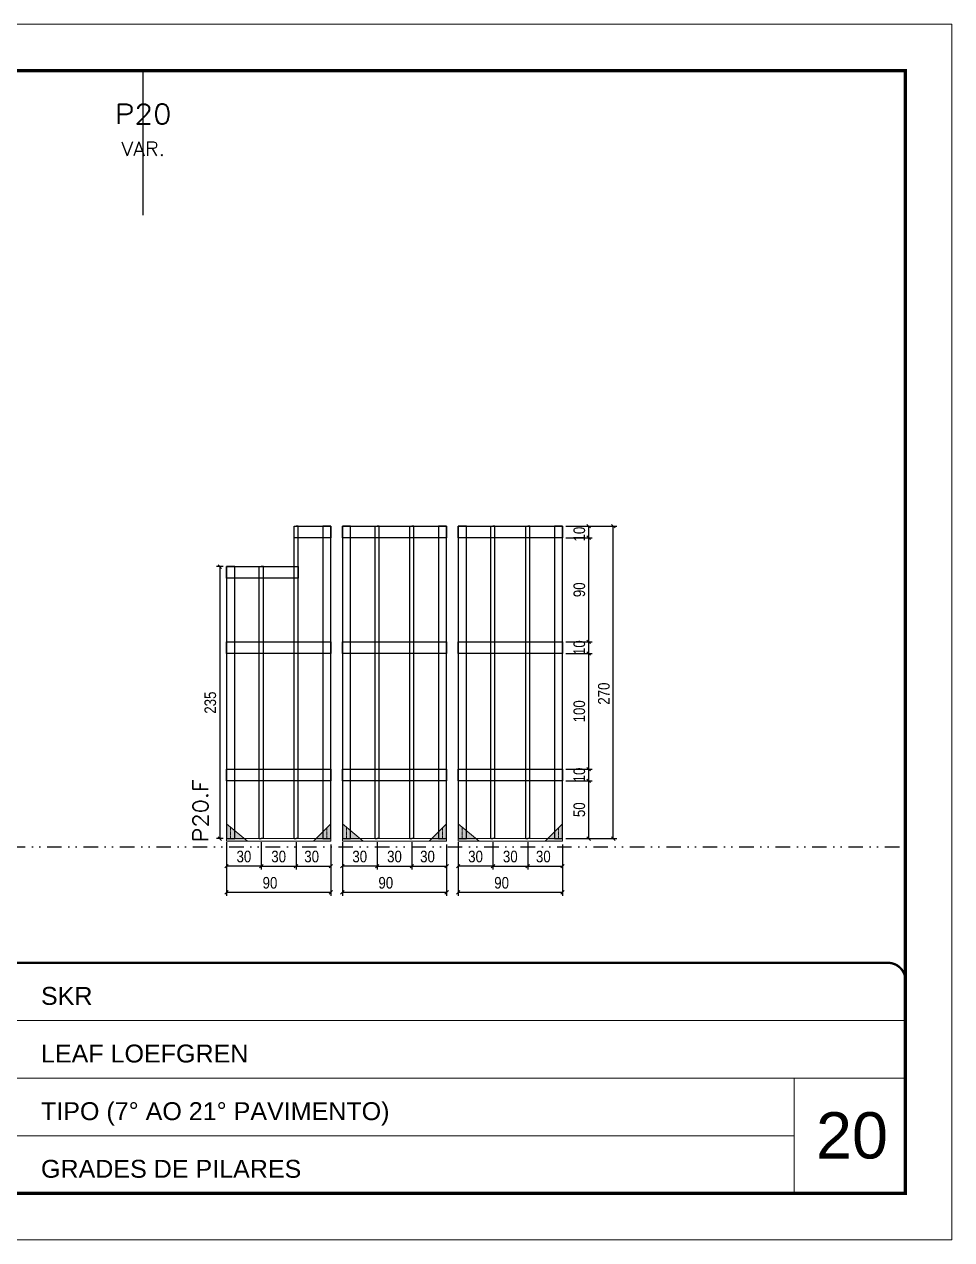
# Model space of a CAD drawing. Extents: x 14400 to 27878, y -21631 to 6985.
# Drawn here: x 19866 to 20667, y 1340 to 2390 of the extents above; entities that cross this region are included whole.
import ezdxf
from ezdxf.enums import TextEntityAlignment as Align

# ---------------------------------------------------------------- set-up
doc = ezdxf.new("R2010")
doc.units = 0
for name, pattern in [('CONTINUO', [0]), ('DASHED', [0.75, 0.5, -0.25]), ('DIVIDE2', [0.625, 0.25, -0.125, 0, -0.125, 0, -0.125]), ('HIDDEN', [0.375, 0.25, -0.125])]:
    doc.linetypes.add(name, pattern=pattern)
for name, color, linetype, lineweight in [('CARIMBO', 255, 'Continuous', 9), ('Folhas', 255, 'Continuous', 9), ('Madeira', 126, 'Continuous', 18), ('Sarr 2.2x7', 40, 'Continuous', 9), ('SARRAFO DE PRESSAO', 251, 'DASHED', 9), ('Texto Seção', 7, 'Continuous', 15)]:
    doc.layers.add(name, color=color, linetype=linetype, lineweight=lineweight)
for name, color, linetype in [('COTA', 241, 'Continuous'), ('Nível', 160, 'Continuous'), ('SARR_2.2x10', 60, 'Continuous'), ('SARR_3.5x7', 81, 'Continuous'), ('SARR_7x7', 40, 'Continuous'), ('Texto de Titulo', 7, 'Continuous'), ('Texto Qtd Sarr', 242, 'Continuous')]:
    doc.layers.add(name, color=color, linetype=linetype)
doc.styles.add('ARIAL', font='arial.ttf')
doc.styles.add('COTA TECNICA', font='techl___.ttf', dxfattribs={"height": 10})
doc.styles.add('REGUA-120', font='ROMANS.shx', dxfattribs={"height": 15})
doc.styles.add('ROMANS', font='romans.shx')
doc.dimstyles.new('PAINEL', dxfattribs={"dimtxt": 10, "dimasz": 3, "dimexe": 3, "dimexo": 3, "dimgap": 3, "dimtad": 1, "dimdec": 1, "dimzin": 12, "dimdsep": 46, "dimtxsty": 'COTA TECNICA', "dimblk1": 'OBLIQUE', "dimblk2": 'OBLIQUE', "dimsah": 1, "dimcen": 0.9, "dimclrd": 4, "dimclre": 4, "dimclrt": 240, "dimadec": 1, "dimazin": 3, "dimtfac": 1, "dimtdec": 1, "dimtmove": 0, "dimatfit": 3, "dimfxl": 1, "dimtolj": 1, "dimtzin": 12, "dimarcsym": 0})

# ---------------------------------------------------------------- blocks, each defined once
blk = doc.blocks.new('9999999999')
at = {"color": 30, "linetype": 'CONTINUO'}
for p, q in [((98564.6, 34379.6), (99584, 34379.6)), ((98564.6, 34329.8), (99488, 34329.8)), ((99584, 34329.8), (99488, 34329.8)), ((99488, 34329.8), (99488, 34230.2)), ((98564.6, 34280), (99488, 34280))]:
    blk.add_line(p, q, dxfattribs=at)
at = {"color": 30, "linetype": 'CONTINUO', "const_width": 2}
blk.add_lwpolyline([(99584, 34230.2), (99584, 34414.4, 0.414214), (99569, 34429.4), (98229, 34429.4, 0.414214), (98214, 34414.4), (98214, 34245.2, 0.414214), (98229, 34230.2), (99584, 34230.2)], format="xyb", dxfattribs=at)
at = {"layer": 'Folhas'}
blk.add_lwpolyline([(98139, 34190.2), (99624, 34190.2), (99624, 35240.2), (98139, 35240.2)], close=True, dxfattribs=at)
at = {"layer": 'Folhas', "color": 30, "const_width": 3}
blk.add_lwpolyline([(98214, 34230.2), (99584, 34230.2), (99584, 35200.2), (98214, 35200.2)], close=True, dxfattribs=at)
at = {"color": 7, "linetype": 'Continuous', "ltscale": 5, "style": 'ARIAL'}
for s, height, p in [('SKR', 15.48, (98837.7, 34393.1)), ('LEAF LOEFGREN', 15.483, (98837.7, 34343.3)), ('TIPO (7° AO 21° PAVIMENTO)', 15.483, (98837.7, 34293.5)), ('GRADES DE PILARES', 15.483, (98837.7, 34243.7))]:
    blk.add_text(s, height=height, dxfattribs=at).set_placement(p)
blk = doc.blocks.new('titulo1')
at = {"layer": 'Defpoints', "color": 252, "linetype": 'HIDDEN', "ltscale": 2}
blk.add_line((0, 0), (0, 125), dxfattribs=at)
at = {"layer": 'Defpoints', "style": 'ROMANS', "oblique": 15}
blk.add_attdef('FOLHA', text='', height=10, dxfattribs=at).set_placement((0, 15.6), align=Align.MIDDLE_CENTER)
at = {"layer": 'Texto Qtd Sarr', "color": 3, "style": 'ROMANS', "oblique": 15}
for tag, height, p in [('TITULO', 17, (0, 71.4)), ('SEÇÃO', 12, (0, 41.5))]:
    blk.add_attdef(tag, text='', height=height, dxfattribs=at).set_placement(p, align=Align.MIDDLE_CENTER)
blk = doc.blocks.new('_Oblique')
at = {"color": 0, "linetype": 'ByBlock', "lineweight": -2}
blk.add_line((-0.5, -0.5), (0.5, 0.5), dxfattribs=at)
blk = doc.blocks.new('*D6780')
at = {"layer": 'COTA', "color": 4, "lineweight": -2, "transparency": 16777216}
for p, q in [((20240.9, 1668.7), (20240.9, 1637.5)), ((20330.9, 1668.7), (20330.9, 1637.5)), ((20330.9, 1640.5), (20240.9, 1640.5))]:
    blk.add_line(p, q, dxfattribs=at)
at = {"layer": 'Defpoints', "color": 0, "transparency": 16777216}
for p in [(20240.9, 1671.7), (20330.9, 1671.7), (20240.9, 1640.5)]:
    blk.add_point(p, dxfattribs=at)
at = {"layer": 'COTA', "color": 4, "lineweight": -2, "transparency": 16777216, "xscale": 3, "yscale": 3, "zscale": 3, "rotation": 180}
blk.add_blockref('_Oblique', (20240.9, 1640.5), dxfattribs=at)
at = {"layer": 'COTA', "color": 4, "lineweight": -2, "transparency": 16777216, "xscale": 3, "yscale": 3, "zscale": 3}
blk.add_blockref('_Oblique', (20330.9, 1640.5), dxfattribs=at)
at = {"layer": 'COTA', "color": 240, "transparency": 16777216, "insert": (20278.4, 1648.7), "char_height": 10, "attachment_point": 5, "style": 'COTA TECNICA'}
blk.add_mtext('\\A1;90', dxfattribs=at)
blk = doc.blocks.new('*D6781')
at = {"layer": 'COTA', "color": 4, "lineweight": -2, "transparency": 16777216}
for p, q in [((20333.9, 1736.9), (20356.6, 1736.9)), ((20353.6, 1686.9), (20353.6, 1736.9)), ((20333.9, 1686.9), (20356.6, 1686.9))]:
    blk.add_line(p, q, dxfattribs=at)
at = {"layer": 'Defpoints', "color": 0, "transparency": 16777216}
for p in [(20330.9, 1736.9), (20353.6, 1736.9), (20330.9, 1686.9)]:
    blk.add_point(p, dxfattribs=at)
at = {"layer": 'COTA', "color": 4, "lineweight": -2, "transparency": 16777216, "xscale": 3, "yscale": 3, "zscale": 3}
for p, rotation in [((20353.6, 1736.9), 90), ((20353.6, 1686.9), 270)]:
    blk.add_blockref('_Oblique', p, dxfattribs=dict(at, rotation=rotation))
at = {"layer": 'COTA', "color": 240, "transparency": 16777216, "insert": (20345.5, 1711.9), "char_height": 10, "attachment_point": 5, "rotation": 90, "style": 'COTA TECNICA'}
blk.add_mtext('\\A1;50', dxfattribs=at)
blk = doc.blocks.new('*D6782')
at = {"layer": 'COTA', "color": 4, "lineweight": -2, "transparency": 16777216}
for p, q in [((20333.9, 1746.9), (20356.6, 1746.9)), ((20353.6, 1736.9), (20353.6, 1746.9)), ((20333.9, 1736.9), (20356.6, 1736.9))]:
    blk.add_line(p, q, dxfattribs=at)
at = {"layer": 'Defpoints', "color": 0, "transparency": 16777216}
for p in [(20330.9, 1746.9), (20353.6, 1746.9), (20330.9, 1736.9)]:
    blk.add_point(p, dxfattribs=at)
at = {"layer": 'COTA', "color": 4, "lineweight": -2, "transparency": 16777216, "xscale": 3, "yscale": 3, "zscale": 3}
for p, rotation in [((20353.6, 1746.9), 90), ((20353.6, 1736.9), 270)]:
    blk.add_blockref('_Oblique', p, dxfattribs=dict(at, rotation=rotation))
at = {"layer": 'COTA', "color": 240, "transparency": 16777216, "insert": (20345.5, 1741.9), "char_height": 10, "attachment_point": 5, "rotation": 90, "style": 'COTA TECNICA'}
blk.add_mtext('\\A1;10', dxfattribs=at)
blk = doc.blocks.new('*D6783')
at = {"layer": 'COTA', "color": 4, "lineweight": -2, "transparency": 16777216}
for p, q in [((20333.9, 1846.9), (20356.6, 1846.9)), ((20353.6, 1746.9), (20353.6, 1846.9)), ((20333.9, 1746.9), (20356.6, 1746.9))]:
    blk.add_line(p, q, dxfattribs=at)
at = {"layer": 'Defpoints', "color": 0, "transparency": 16777216}
for p in [(20330.9, 1846.9), (20353.6, 1846.9), (20330.9, 1746.9)]:
    blk.add_point(p, dxfattribs=at)
at = {"layer": 'COTA', "color": 4, "lineweight": -2, "transparency": 16777216, "xscale": 3, "yscale": 3, "zscale": 3}
for p, rotation in [((20353.6, 1846.9), 90), ((20353.6, 1746.9), 270)]:
    blk.add_blockref('_Oblique', p, dxfattribs=dict(at, rotation=rotation))
at = {"layer": 'COTA', "color": 240, "transparency": 16777216, "insert": (20345.5, 1796.9), "char_height": 10, "attachment_point": 5, "rotation": 90, "style": 'COTA TECNICA'}
blk.add_mtext('\\A1;100', dxfattribs=at)
blk = doc.blocks.new('*D6784')
at = {"layer": 'COTA', "color": 4, "lineweight": -2, "transparency": 16777216}
for p, q in [((20333.9, 1856.9), (20356.6, 1856.9)), ((20353.6, 1846.9), (20353.6, 1856.9)), ((20333.9, 1846.9), (20356.6, 1846.9))]:
    blk.add_line(p, q, dxfattribs=at)
at = {"layer": 'Defpoints', "color": 0, "transparency": 16777216}
for p in [(20330.9, 1856.9), (20353.6, 1856.9), (20330.9, 1846.9)]:
    blk.add_point(p, dxfattribs=at)
at = {"layer": 'COTA', "color": 4, "lineweight": -2, "transparency": 16777216, "xscale": 3, "yscale": 3, "zscale": 3}
for p, rotation in [((20353.6, 1856.9), 90), ((20353.6, 1846.9), 270)]:
    blk.add_blockref('_Oblique', p, dxfattribs=dict(at, rotation=rotation))
at = {"layer": 'COTA', "color": 240, "transparency": 16777216, "insert": (20345.5, 1851.9), "char_height": 10, "attachment_point": 5, "rotation": 90, "style": 'COTA TECNICA'}
blk.add_mtext('\\A1;10', dxfattribs=at)
blk = doc.blocks.new('*D6785')
at = {"layer": 'COTA', "color": 4, "lineweight": -2, "transparency": 16777216}
for p, q in [((20333.9, 1956.9), (20377.8, 1956.9)), ((20374.8, 1686.9), (20374.8, 1956.9)), ((20333.9, 1686.9), (20377.8, 1686.9))]:
    blk.add_line(p, q, dxfattribs=at)
at = {"layer": 'Defpoints', "color": 0, "transparency": 16777216}
for p in [(20330.9, 1956.9), (20374.8, 1956.9), (20330.9, 1686.9)]:
    blk.add_point(p, dxfattribs=at)
at = {"layer": 'COTA', "color": 4, "lineweight": -2, "transparency": 16777216, "xscale": 3, "yscale": 3, "zscale": 3}
for p, rotation in [((20374.8, 1956.9), 90), ((20374.8, 1686.9), 270)]:
    blk.add_blockref('_Oblique', p, dxfattribs=dict(at, rotation=rotation))
at = {"layer": 'COTA', "color": 240, "transparency": 16777216, "insert": (20366.7, 1812.2), "char_height": 10, "attachment_point": 5, "rotation": 90, "style": 'COTA TECNICA'}
blk.add_mtext('\\A1;270', dxfattribs=at)
blk = doc.blocks.new('*D6786')
at = {"layer": 'COTA', "color": 4, "lineweight": -2, "transparency": 16777216}
for p, q in [((20140.9, 1668.7), (20140.9, 1637.5)), ((20230.9, 1668.7), (20230.9, 1637.5)), ((20230.9, 1640.5), (20140.9, 1640.5))]:
    blk.add_line(p, q, dxfattribs=at)
at = {"layer": 'Defpoints', "color": 0, "transparency": 16777216}
for p in [(20140.9, 1671.7), (20230.9, 1671.7), (20140.9, 1640.5)]:
    blk.add_point(p, dxfattribs=at)
at = {"layer": 'COTA', "color": 4, "lineweight": -2, "transparency": 16777216, "xscale": 3, "yscale": 3, "zscale": 3, "rotation": 180}
blk.add_blockref('_Oblique', (20140.9, 1640.5), dxfattribs=at)
at = {"layer": 'COTA', "color": 4, "lineweight": -2, "transparency": 16777216, "xscale": 3, "yscale": 3, "zscale": 3}
blk.add_blockref('_Oblique', (20230.9, 1640.5), dxfattribs=at)
at = {"layer": 'COTA', "color": 240, "transparency": 16777216, "insert": (20178.4, 1648.7), "char_height": 10, "attachment_point": 5, "style": 'COTA TECNICA'}
blk.add_mtext('\\A1;90', dxfattribs=at)
blk = doc.blocks.new('*D6787')
at = {"layer": 'COTA', "color": 4, "lineweight": -2, "transparency": 16777216}
for p, q in [((20140.9, 1683.9), (20140.9, 1660.2)), ((20170.9, 1683.9), (20170.9, 1660.2)), ((20170.9, 1663.2), (20140.9, 1663.2))]:
    blk.add_line(p, q, dxfattribs=at)
at = {"layer": 'Defpoints', "color": 0, "transparency": 16777216}
for p in [(20140.9, 1686.9), (20170.9, 1686.9), (20140.9, 1663.2)]:
    blk.add_point(p, dxfattribs=at)
at = {"layer": 'COTA', "color": 4, "lineweight": -2, "transparency": 16777216, "xscale": 3, "yscale": 3, "zscale": 3, "rotation": 180}
blk.add_blockref('_Oblique', (20140.9, 1663.2), dxfattribs=at)
at = {"layer": 'COTA', "color": 4, "lineweight": -2, "transparency": 16777216, "xscale": 3, "yscale": 3, "zscale": 3}
blk.add_blockref('_Oblique', (20170.9, 1663.2), dxfattribs=at)
at = {"layer": 'COTA', "color": 240, "transparency": 16777216, "insert": (20155.9, 1671.4), "char_height": 10, "attachment_point": 5, "style": 'COTA TECNICA'}
blk.add_mtext('\\A1;30', dxfattribs=at)
blk = doc.blocks.new('*D6788')
at = {"layer": 'COTA', "color": 4, "lineweight": -2, "transparency": 16777216}
for p, q in [((20200.9, 1683.9), (20200.9, 1660.2)), ((20230.9, 1681.7), (20230.9, 1660.2)), ((20200.9, 1663.2), (20230.9, 1663.2))]:
    blk.add_line(p, q, dxfattribs=at)
at = {"layer": 'Defpoints', "color": 0, "transparency": 16777216}
for p in [(20200.9, 1686.9), (20230.9, 1684.7), (20230.9, 1663.2)]:
    blk.add_point(p, dxfattribs=at)
at = {"layer": 'COTA', "color": 4, "lineweight": -2, "transparency": 16777216, "xscale": 3, "yscale": 3, "zscale": 3, "rotation": 180}
blk.add_blockref('_Oblique', (20200.9, 1663.2), dxfattribs=at)
at = {"layer": 'COTA', "color": 4, "lineweight": -2, "transparency": 16777216, "xscale": 3, "yscale": 3, "zscale": 3}
blk.add_blockref('_Oblique', (20230.9, 1663.2), dxfattribs=at)
at = {"layer": 'COTA', "color": 240, "transparency": 16777216, "insert": (20214.4, 1671.4), "char_height": 10, "attachment_point": 5, "style": 'COTA TECNICA'}
blk.add_mtext('\\A1;30', dxfattribs=at)
blk = doc.blocks.new('*D6789')
at = {"layer": 'COTA', "color": 4, "lineweight": -2, "transparency": 16777216}
for p, q in [((20170.9, 1683.9), (20170.9, 1660.2)), ((20200.9, 1683.9), (20200.9, 1660.2)), ((20170.9, 1663.2), (20200.9, 1663.2))]:
    blk.add_line(p, q, dxfattribs=at)
at = {"layer": 'Defpoints', "color": 0, "transparency": 16777216}
for p in [(20170.9, 1686.9), (20200.9, 1686.9), (20200.9, 1663.2)]:
    blk.add_point(p, dxfattribs=at)
at = {"layer": 'COTA', "color": 4, "lineweight": -2, "transparency": 16777216, "xscale": 3, "yscale": 3, "zscale": 3, "rotation": 180}
blk.add_blockref('_Oblique', (20170.9, 1663.2), dxfattribs=at)
at = {"layer": 'COTA', "color": 4, "lineweight": -2, "transparency": 16777216, "xscale": 3, "yscale": 3, "zscale": 3}
blk.add_blockref('_Oblique', (20200.9, 1663.2), dxfattribs=at)
at = {"layer": 'COTA', "color": 240, "transparency": 16777216, "insert": (20185.9, 1671.4), "char_height": 10, "attachment_point": 5, "style": 'COTA TECNICA'}
blk.add_mtext('\\A1;30', dxfattribs=at)
blk = doc.blocks.new('*D6790')
at = {"layer": 'COTA', "color": 4, "lineweight": -2, "transparency": 16777216}
for p, q in [((20333.9, 1946.9), (20356.6, 1946.9)), ((20353.6, 1856.9), (20353.6, 1946.9)), ((20333.9, 1856.9), (20356.6, 1856.9))]:
    blk.add_line(p, q, dxfattribs=at)
at = {"layer": 'Defpoints', "color": 0, "transparency": 16777216}
for p in [(20330.9, 1946.9), (20353.6, 1946.9), (20330.9, 1856.9)]:
    blk.add_point(p, dxfattribs=at)
at = {"layer": 'COTA', "color": 4, "lineweight": -2, "transparency": 16777216, "xscale": 3, "yscale": 3, "zscale": 3}
for p, rotation in [((20353.6, 1946.9), 90), ((20353.6, 1856.9), 270)]:
    blk.add_blockref('_Oblique', p, dxfattribs=dict(at, rotation=rotation))
at = {"layer": 'COTA', "color": 240, "transparency": 16777216, "insert": (20345.5, 1901.9), "char_height": 10, "attachment_point": 5, "rotation": 90, "style": 'COTA TECNICA'}
blk.add_mtext('\\A1;90', dxfattribs=at)
blk = doc.blocks.new('*D6791')
at = {"layer": 'COTA', "color": 4, "lineweight": -2, "transparency": 16777216}
for p, q in [((20333.9, 1956.9), (20356.6, 1956.9)), ((20353.6, 1946.9), (20353.6, 1956.9)), ((20333.9, 1946.9), (20356.6, 1946.9))]:
    blk.add_line(p, q, dxfattribs=at)
at = {"layer": 'Defpoints', "color": 0, "transparency": 16777216}
for p in [(20330.9, 1956.9), (20353.6, 1956.9), (20330.9, 1946.9)]:
    blk.add_point(p, dxfattribs=at)
at = {"layer": 'COTA', "color": 4, "lineweight": -2, "transparency": 16777216, "xscale": 3, "yscale": 3, "zscale": 3}
for p, rotation in [((20353.6, 1956.9), 90), ((20353.6, 1946.9), 270)]:
    blk.add_blockref('_Oblique', p, dxfattribs=dict(at, rotation=rotation))
at = {"layer": 'COTA', "color": 240, "transparency": 16777216, "insert": (20345.5, 1950), "char_height": 10, "attachment_point": 5, "rotation": 90, "style": 'COTA TECNICA'}
blk.add_mtext('\\A1;10', dxfattribs=at)
blk = doc.blocks.new('*D6793')
at = {"layer": 'COTA', "color": 4, "lineweight": -2, "transparency": 16777216}
for p, q in [((20240.9, 1683.9), (20240.9, 1660.2)), ((20270.9, 1683.9), (20270.9, 1660.2)), ((20270.9, 1663.2), (20240.9, 1663.2))]:
    blk.add_line(p, q, dxfattribs=at)
at = {"layer": 'Defpoints', "color": 0, "transparency": 16777216}
for p in [(20240.9, 1686.9), (20270.9, 1686.9), (20240.9, 1663.2)]:
    blk.add_point(p, dxfattribs=at)
at = {"layer": 'COTA', "color": 4, "lineweight": -2, "transparency": 16777216, "xscale": 3, "yscale": 3, "zscale": 3, "rotation": 180}
blk.add_blockref('_Oblique', (20240.9, 1663.2), dxfattribs=at)
at = {"layer": 'COTA', "color": 4, "lineweight": -2, "transparency": 16777216, "xscale": 3, "yscale": 3, "zscale": 3}
blk.add_blockref('_Oblique', (20270.9, 1663.2), dxfattribs=at)
at = {"layer": 'COTA', "color": 240, "transparency": 16777216, "insert": (20255.9, 1671.4), "char_height": 10, "attachment_point": 5, "style": 'COTA TECNICA'}
blk.add_mtext('\\A1;30', dxfattribs=at)
blk = doc.blocks.new('*D6794')
at = {"layer": 'COTA', "color": 4, "lineweight": -2, "transparency": 16777216}
for p, q in [((20300.9, 1683.9), (20300.9, 1660.2)), ((20330.9, 1681.7), (20330.9, 1660.2)), ((20300.9, 1663.2), (20330.9, 1663.2))]:
    blk.add_line(p, q, dxfattribs=at)
at = {"layer": 'Defpoints', "color": 0, "transparency": 16777216}
for p in [(20300.9, 1686.9), (20330.9, 1684.7), (20330.9, 1663.2)]:
    blk.add_point(p, dxfattribs=at)
at = {"layer": 'COTA', "color": 4, "lineweight": -2, "transparency": 16777216, "xscale": 3, "yscale": 3, "zscale": 3, "rotation": 180}
blk.add_blockref('_Oblique', (20300.9, 1663.2), dxfattribs=at)
at = {"layer": 'COTA', "color": 4, "lineweight": -2, "transparency": 16777216, "xscale": 3, "yscale": 3, "zscale": 3}
blk.add_blockref('_Oblique', (20330.9, 1663.2), dxfattribs=at)
at = {"layer": 'COTA', "color": 240, "transparency": 16777216, "insert": (20314.4, 1671.4), "char_height": 10, "attachment_point": 5, "style": 'COTA TECNICA'}
blk.add_mtext('\\A1;30', dxfattribs=at)
blk = doc.blocks.new('*D6795')
at = {"layer": 'COTA', "color": 4, "lineweight": -2, "transparency": 16777216}
for p, q in [((20270.9, 1683.9), (20270.9, 1660.2)), ((20300.9, 1683.9), (20300.9, 1660.2)), ((20270.9, 1663.2), (20300.9, 1663.2))]:
    blk.add_line(p, q, dxfattribs=at)
at = {"layer": 'Defpoints', "color": 0, "transparency": 16777216}
for p in [(20270.9, 1686.9), (20300.9, 1686.9), (20300.9, 1663.2)]:
    blk.add_point(p, dxfattribs=at)
at = {"layer": 'COTA', "color": 4, "lineweight": -2, "transparency": 16777216, "xscale": 3, "yscale": 3, "zscale": 3, "rotation": 180}
blk.add_blockref('_Oblique', (20270.9, 1663.2), dxfattribs=at)
at = {"layer": 'COTA', "color": 4, "lineweight": -2, "transparency": 16777216, "xscale": 3, "yscale": 3, "zscale": 3}
blk.add_blockref('_Oblique', (20300.9, 1663.2), dxfattribs=at)
at = {"layer": 'COTA', "color": 240, "transparency": 16777216, "insert": (20285.9, 1671.4), "char_height": 10, "attachment_point": 5, "style": 'COTA TECNICA'}
blk.add_mtext('\\A1;30', dxfattribs=at)
blk = doc.blocks.new('*D6796')
at = {"layer": 'COTA', "color": 4, "lineweight": -2, "transparency": 16777216}
for p, q in [((20040.9, 1668.7), (20040.9, 1637.5)), ((20130.9, 1668.7), (20130.9, 1637.5)), ((20130.9, 1640.5), (20040.9, 1640.5))]:
    blk.add_line(p, q, dxfattribs=at)
at = {"layer": 'Defpoints', "color": 0, "transparency": 16777216}
for p in [(20040.9, 1671.7), (20130.9, 1671.7), (20040.9, 1640.5)]:
    blk.add_point(p, dxfattribs=at)
at = {"layer": 'COTA', "color": 4, "lineweight": -2, "transparency": 16777216, "xscale": 3, "yscale": 3, "zscale": 3, "rotation": 180}
blk.add_blockref('_Oblique', (20040.9, 1640.5), dxfattribs=at)
at = {"layer": 'COTA', "color": 4, "lineweight": -2, "transparency": 16777216, "xscale": 3, "yscale": 3, "zscale": 3}
blk.add_blockref('_Oblique', (20130.9, 1640.5), dxfattribs=at)
at = {"layer": 'COTA', "color": 240, "transparency": 16777216, "insert": (20078.4, 1648.7), "char_height": 10, "attachment_point": 5, "style": 'COTA TECNICA'}
blk.add_mtext('\\A1;90', dxfattribs=at)
blk = doc.blocks.new('*D6797')
at = {"layer": 'COTA', "color": 4, "lineweight": -2, "transparency": 16777216}
for p, q in [((20040.9, 1683.9), (20040.9, 1660.2)), ((20070.9, 1683.9), (20070.9, 1660.2)), ((20070.9, 1663.2), (20040.9, 1663.2))]:
    blk.add_line(p, q, dxfattribs=at)
at = {"layer": 'Defpoints', "color": 0, "transparency": 16777216}
for p in [(20040.9, 1686.9), (20070.9, 1686.9), (20040.9, 1663.2)]:
    blk.add_point(p, dxfattribs=at)
at = {"layer": 'COTA', "color": 4, "lineweight": -2, "transparency": 16777216, "xscale": 3, "yscale": 3, "zscale": 3, "rotation": 180}
blk.add_blockref('_Oblique', (20040.9, 1663.2), dxfattribs=at)
at = {"layer": 'COTA', "color": 4, "lineweight": -2, "transparency": 16777216, "xscale": 3, "yscale": 3, "zscale": 3}
blk.add_blockref('_Oblique', (20070.9, 1663.2), dxfattribs=at)
at = {"layer": 'COTA', "color": 240, "transparency": 16777216, "insert": (20055.9, 1671.4), "char_height": 10, "attachment_point": 5, "style": 'COTA TECNICA'}
blk.add_mtext('\\A1;30', dxfattribs=at)
blk = doc.blocks.new('*D6798')
at = {"layer": 'COTA', "color": 4, "lineweight": -2, "transparency": 16777216}
for p, q in [((20100.9, 1683.9), (20100.9, 1660.2)), ((20130.9, 1681.7), (20130.9, 1660.2)), ((20100.9, 1663.2), (20130.9, 1663.2))]:
    blk.add_line(p, q, dxfattribs=at)
at = {"layer": 'Defpoints', "color": 0, "transparency": 16777216}
for p in [(20100.9, 1686.9), (20130.9, 1684.7), (20130.9, 1663.2)]:
    blk.add_point(p, dxfattribs=at)
at = {"layer": 'COTA', "color": 4, "lineweight": -2, "transparency": 16777216, "xscale": 3, "yscale": 3, "zscale": 3, "rotation": 180}
blk.add_blockref('_Oblique', (20100.9, 1663.2), dxfattribs=at)
at = {"layer": 'COTA', "color": 4, "lineweight": -2, "transparency": 16777216, "xscale": 3, "yscale": 3, "zscale": 3}
blk.add_blockref('_Oblique', (20130.9, 1663.2), dxfattribs=at)
at = {"layer": 'COTA', "color": 240, "transparency": 16777216, "insert": (20114.4, 1671.4), "char_height": 10, "attachment_point": 5, "style": 'COTA TECNICA'}
blk.add_mtext('\\A1;30', dxfattribs=at)
blk = doc.blocks.new('*D6799')
at = {"layer": 'COTA', "color": 4, "lineweight": -2, "transparency": 16777216}
for p, q in [((20070.9, 1683.9), (20070.9, 1660.2)), ((20100.9, 1683.9), (20100.9, 1660.2)), ((20070.9, 1663.2), (20100.9, 1663.2))]:
    blk.add_line(p, q, dxfattribs=at)
at = {"layer": 'Defpoints', "color": 0, "transparency": 16777216}
for p in [(20070.9, 1686.9), (20100.9, 1686.9), (20100.9, 1663.2)]:
    blk.add_point(p, dxfattribs=at)
at = {"layer": 'COTA', "color": 4, "lineweight": -2, "transparency": 16777216, "xscale": 3, "yscale": 3, "zscale": 3, "rotation": 180}
blk.add_blockref('_Oblique', (20070.9, 1663.2), dxfattribs=at)
at = {"layer": 'COTA', "color": 4, "lineweight": -2, "transparency": 16777216, "xscale": 3, "yscale": 3, "zscale": 3}
blk.add_blockref('_Oblique', (20100.9, 1663.2), dxfattribs=at)
at = {"layer": 'COTA', "color": 240, "transparency": 16777216, "insert": (20085.9, 1671.4), "char_height": 10, "attachment_point": 5, "style": 'COTA TECNICA'}
blk.add_mtext('\\A1;30', dxfattribs=at)
blk = doc.blocks.new('*D6801')
at = {"layer": 'COTA', "color": 4, "lineweight": -2, "transparency": 16777216}
for p, q in [((20037.9, 1921.9), (20032.1, 1921.9)), ((20035.1, 1921.9), (20035.1, 1686.9)), ((20037.9, 1686.9), (20032.1, 1686.9))]:
    blk.add_line(p, q, dxfattribs=at)
at = {"layer": 'Defpoints', "color": 0, "transparency": 16777216}
for p in [(20040.9, 1921.9), (20035.1, 1686.9), (20040.9, 1686.9)]:
    blk.add_point(p, dxfattribs=at)
at = {"layer": 'COTA', "color": 4, "lineweight": -2, "transparency": 16777216, "xscale": 3, "yscale": 3, "zscale": 3}
for p, rotation in [((20035.1, 1921.9), 90), ((20035.1, 1686.9), 270)]:
    blk.add_blockref('_Oblique', p, dxfattribs=dict(at, rotation=rotation))
at = {"layer": 'COTA', "color": 240, "transparency": 16777216, "insert": (20026.9, 1804.4), "char_height": 10, "attachment_point": 5, "rotation": 90, "style": 'COTA TECNICA'}
blk.add_mtext('\\A1;235', dxfattribs=at)

msp = doc.modelspace()

# ---------------------------------------------------------------- hatches: boundary and pattern name
at = {"layer": 'Madeira'}
h = msp.add_hatch(color=252, dxfattribs=at)
h.dxf.hatch_style = 2
h.paths.add_polyline_path([(20040.93, 1699.71), (20040.93, 1684.71), (20058.93, 1684.71)])
h = msp.add_hatch(color=252, dxfattribs=at)
h.dxf.hatch_style = 2
h.paths.add_polyline_path([(20130.93, 1699.71), (20130.93, 1684.71), (20115.93, 1684.71)])
h = msp.add_hatch(color=252, dxfattribs=at)
h.dxf.hatch_style = 2
h.paths.add_polyline_path([(20140.93, 1699.71), (20140.93, 1684.71), (20158.93, 1684.71)])
h = msp.add_hatch(color=252, dxfattribs=at)
h.dxf.hatch_style = 2
h.paths.add_polyline_path([(20230.93, 1699.71), (20230.93, 1684.71), (20215.93, 1684.71)])
h = msp.add_hatch(color=252, dxfattribs=at)
h.dxf.hatch_style = 2
h.paths.add_polyline_path([(20240.93, 1699.71), (20240.93, 1684.71), (20258.93, 1684.71)])
h = msp.add_hatch(color=252, dxfattribs=at)
h.dxf.hatch_style = 2
h.paths.add_polyline_path([(20330.93, 1699.71), (20330.93, 1684.71), (20315.93, 1684.71)])

# ---------------------------------------------------------------- linework, layer by layer
at = {"layer": 'Madeira', "color": 1, "linetype": 'HIDDEN'}
for p, q in [((20044.43, 1696.21), (20044.43, 1686.91)), ((20044.43, 1696.21), (20044.43, 1686.91)), ((20047.93, 1692.71), (20047.93, 1686.91)), ((20127.43, 1696.21), (20127.43, 1686.91)), ((20127.43, 1696.21), (20127.43, 1686.91)), ((20144.43, 1696.21), (20144.43, 1686.91)), ((20144.43, 1696.21), (20144.43, 1686.91)), ((20147.93, 1692.71), (20147.93, 1686.91)), ((20227.43, 1696.21), (20227.43, 1686.91)), ((20227.43, 1696.21), (20227.43, 1686.91)), ((20244.43, 1696.21), (20244.43, 1686.91)), ((20244.43, 1696.21), (20244.43, 1686.91)), ((20247.93, 1692.71), (20247.93, 1686.91)), ((20327.43, 1696.21), (20327.43, 1686.91)), ((20327.43, 1696.21), (20327.43, 1686.91)), ((20050.76, 1686.91), (20040.93, 1686.91)), ((20050.76, 1686.91), (20040.93, 1686.91)), ((20056.73, 1686.91), (20040.93, 1686.91)), ((20118.13, 1686.91), (20130.93, 1686.91)), ((20121.1, 1686.91), (20130.93, 1686.91)), ((20121.1, 1686.91), (20130.93, 1686.91)), ((20150.76, 1686.91), (20140.93, 1686.91)), ((20150.76, 1686.91), (20140.93, 1686.91)), ((20156.73, 1686.91), (20140.93, 1686.91)), ((20218.13, 1686.91), (20230.93, 1686.91)), ((20221.1, 1686.91), (20230.93, 1686.91)), ((20221.1, 1686.91), (20230.93, 1686.91)), ((20250.76, 1686.91), (20240.93, 1686.91)), ((20250.76, 1686.91), (20240.93, 1686.91)), ((20256.73, 1686.91), (20240.93, 1686.91)), ((20318.13, 1686.91), (20330.93, 1686.91)), ((20321.1, 1686.91), (20330.93, 1686.91)), ((20321.1, 1686.91), (20330.93, 1686.91))]:
    msp.add_line(p, q, dxfattribs=at)
at = {"layer": 'Madeira'}
for p, q in [((20040.93, 1686.91), (20040.93, 1684.71)), ((20040.93, 1686.91), (20040.93, 1684.71)), ((20040.93, 1686.91), (20040.93, 1684.71)), ((20140.93, 1686.91), (20140.93, 1684.71)), ((20140.93, 1686.91), (20140.93, 1684.71)), ((20140.93, 1686.91), (20140.93, 1684.71)), ((20240.93, 1686.91), (20240.93, 1684.71)), ((20240.93, 1686.91), (20240.93, 1684.71)), ((20240.93, 1686.91), (20240.93, 1684.71))]:
    msp.add_line(p, q, dxfattribs=at)
at = {"layer": 'Madeira', "color": 0}
for points in [[(20040.93, 1699.71), (20040.93, 1684.71), (20058.93, 1684.71), (20040.93, 1699.71)], [(20130.93, 1699.71), (20130.93, 1684.71), (20115.93, 1684.71), (20130.93, 1699.71)], [(20140.93, 1699.71), (20140.93, 1684.71), (20158.93, 1684.71), (20140.93, 1699.71)], [(20230.93, 1699.71), (20230.93, 1684.71), (20215.93, 1684.71), (20230.93, 1699.71)], [(20240.93, 1699.71), (20240.93, 1684.71), (20258.93, 1684.71), (20240.93, 1699.71)], [(20330.93, 1699.71), (20330.93, 1684.71), (20315.93, 1684.71), (20330.93, 1699.71)]]:
    msp.add_lwpolyline(points, dxfattribs=at)
at = {"layer": 'Nível', "color": 4, "linetype": 'DIVIDE2', "ltscale": 50}
msp.add_line((19256.97, 1679.71), (20626.97, 1679.71), dxfattribs=at)
at = {"layer": 'Sarr 2.2x7'}
for points in [[(20130.93, 1686.91), (20040.93, 1686.91), (20040.93, 1684.71), (20130.93, 1684.71)], [(20230.93, 1686.91), (20140.93, 1686.91), (20140.93, 1684.71), (20230.93, 1684.71)], [(20330.93, 1686.91), (20240.93, 1686.91), (20240.93, 1684.71), (20330.93, 1684.71)]]:
    msp.add_lwpolyline(points, close=True, dxfattribs=at)
at = {"layer": 'SARR_2.2x10'}
for points in [[(20099.18, 1956.88), (20130.93, 1956.88), (20130.93, 1946.88), (20099.18, 1946.88)], [(20140.93, 1956.88), (20230.93, 1956.88), (20230.93, 1946.88), (20140.93, 1946.88)], [(20240.93, 1956.88), (20330.93, 1956.88), (20330.93, 1946.88), (20240.93, 1946.88)], [(20040.93, 1921.88), (20102.68, 1921.88), (20102.68, 1911.88), (20040.93, 1911.88)], [(20040.93, 1856.88), (20130.93, 1856.87), (20130.93, 1846.87), (20040.93, 1846.88)], [(20140.93, 1856.88), (20230.93, 1856.87), (20230.93, 1846.87), (20140.93, 1846.88)], [(20240.93, 1856.88), (20330.93, 1856.87), (20330.93, 1846.87), (20240.93, 1846.88)], [(20040.93, 1746.88), (20130.93, 1746.87), (20130.93, 1736.87), (20040.93, 1736.88)], [(20140.93, 1746.88), (20230.93, 1746.87), (20230.93, 1736.87), (20140.93, 1736.88)], [(20240.93, 1746.88), (20330.93, 1746.87), (20330.93, 1736.87), (20240.93, 1736.88)]]:
    msp.add_lwpolyline(points, close=True, dxfattribs=at)
at = {"layer": 'SARR_3.5x7'}
for p, q in [((20099.18, 1686.91), (20099.18, 1956.88)), ((20099.18, 1956.88), (20100.93, 1956.88)), ((20102.68, 1956.88), (20100.93, 1956.88)), ((20102.68, 1686.91), (20102.68, 1956.88)), ((20169.18, 1686.91), (20169.18, 1956.88)), ((20169.18, 1956.88), (20170.93, 1956.88)), ((20172.68, 1956.88), (20170.93, 1956.88)), ((20172.68, 1686.91), (20172.68, 1956.88)), ((20199.18, 1686.91), (20199.18, 1956.88)), ((20199.18, 1956.88), (20200.93, 1956.88)), ((20202.68, 1956.88), (20200.93, 1956.88)), ((20202.68, 1686.91), (20202.68, 1956.88)), ((20269.18, 1686.91), (20269.18, 1956.88)), ((20269.18, 1956.88), (20270.93, 1956.88)), ((20272.68, 1956.88), (20270.93, 1956.88)), ((20272.68, 1686.91), (20272.68, 1956.88)), ((20299.18, 1686.91), (20299.18, 1956.88)), ((20299.18, 1956.88), (20300.93, 1956.88)), ((20302.68, 1956.88), (20300.93, 1956.88)), ((20302.68, 1686.91), (20302.68, 1956.88)), ((20069.18, 1686.91), (20069.18, 1921.88)), ((20069.18, 1921.88), (20070.93, 1921.88)), ((20072.68, 1921.88), (20070.93, 1921.88)), ((20072.68, 1686.91), (20072.68, 1921.88)), ((20069.18, 1686.91), (20070.93, 1686.91)), ((20072.68, 1686.91), (20070.93, 1686.91)), ((20099.18, 1686.91), (20100.93, 1686.91)), ((20102.68, 1686.91), (20100.93, 1686.91)), ((20169.18, 1686.91), (20170.93, 1686.91)), ((20172.68, 1686.91), (20170.93, 1686.91)), ((20199.18, 1686.91), (20200.93, 1686.91)), ((20202.68, 1686.91), (20200.93, 1686.91)), ((20269.18, 1686.91), (20270.93, 1686.91)), ((20272.68, 1686.91), (20270.93, 1686.91)), ((20299.18, 1686.91), (20300.93, 1686.91)), ((20302.68, 1686.91), (20300.93, 1686.91))]:
    msp.add_line(p, q, dxfattribs=at)
at = {"layer": 'SARR_7x7'}
for points in [[(20123.93, 1686.91), (20130.93, 1686.91), (20130.93, 1956.88), (20123.93, 1956.88)], [(20140.93, 1686.91), (20147.93, 1686.91), (20147.93, 1956.88), (20140.93, 1956.88)], [(20223.93, 1686.91), (20230.93, 1686.91), (20230.93, 1956.88), (20223.93, 1956.88)], [(20240.93, 1686.91), (20247.93, 1686.91), (20247.93, 1956.88), (20240.93, 1956.88)], [(20323.93, 1686.91), (20330.93, 1686.91), (20330.93, 1956.88), (20323.93, 1956.88)], [(20040.93, 1686.91), (20047.93, 1686.91), (20047.93, 1921.88), (20040.93, 1921.88)]]:
    msp.add_lwpolyline(points, close=True, dxfattribs=at)

# ---------------------------------------------------------------- block references
at = {"layer": 'SARRAFO DE PRESSAO', "color": 6, "linetype": 'ByBlock'}
msp.add_blockref('9999999999', (-78957.01, -32849.78), dxfattribs=at)
at = {"layer": 'Texto Seção'}
ref = msp.add_blockref('titulo1', (19968.97, 2225.43), dxfattribs=at)
ref.add_attrib('TITULO', 'P20', dxfattribs={"layer": 'Texto de Titulo', "color": 7, "height": 17, "style": 'ROMANS', "width": 1.1}).set_placement((19968.97, 2312.93), align=Align.MIDDLE_CENTER)
ref.add_attrib('SEÇÃO', 'VAR.', dxfattribs={"layer": 'Texto de Titulo', "color": 7, "height": 12, "style": 'ROMANS', "width": 1.1}).set_placement((19968.97, 2282.93), align=Align.MIDDLE_CENTER)

# ---------------------------------------------------------------- texts
at = {"layer": 'CARIMBO', "style": 'ARIAL'}
msp.add_text('20', height=40, dxfattribs=at).set_placement((20549.83, 1410.57))
at = {"layer": 'Texto Seção', "style": 'REGUA-120', "width": 1.1}
msp.add_text('P20.F', height=13, rotation=90, dxfattribs=at).set_placement((20024.93, 1683.6))

# ---------------------------------------------------------------- dimensions: what is measured, and where the dimension line sits
at = {"layer": 'COTA'}
for base, p1, p2, angle, picture, middle in [((20353.63, 1956.91), (20330.93, 1946.91), (20330.93, 1956.91), 90, '*D6791', (20353.63, 1949.96)), ((20374.85, 1956.88), (20330.93, 1686.87), (20330.93, 1956.88), 90, '*D6785', (20374.85, 1812.18)), ((20353.63, 1856.91), (20330.93, 1846.91), (20330.93, 1856.91), 90, '*D6784', (20353.63, 1851.91)), ((20353.63, 1746.91), (20330.93, 1736.91), (20330.93, 1746.91), 90, '*D6782', (20353.63, 1741.91)), ((20040.93, 1640.53), (20130.93, 1671.71), (20040.93, 1671.71), 180, '*D6796', (20078.43, 1640.53)), ((20140.93, 1640.53), (20230.93, 1671.71), (20140.93, 1671.71), 180, '*D6786', (20178.43, 1640.53)), ((20240.93, 1640.53), (20330.93, 1671.71), (20240.93, 1671.71), 180, '*D6780', (20278.43, 1640.53))]:
    dim = msp.add_linear_dim(base=base, p1=p1, p2=p2, angle=angle, dimstyle='PAINEL', override={"dimtmove": 1}, dxfattribs=at)
    dim.commit()
    dim.dimension.update_dxf_attribs({"geometry": picture, "text_midpoint": middle, "dimtype": 160})
for base, p1, p2, angle, picture, middle in [((20353.63, 1946.91), (20330.93, 1856.87), (20330.93, 1946.91), 90, '*D6790', (20345.5, 1901.89)), ((20353.63, 1846.91), (20330.93, 1746.91), (20330.93, 1846.91), 90, '*D6783', (20345.53, 1796.91)), ((20353.63, 1736.91), (20330.93, 1686.91), (20330.93, 1736.91), 90, '*D6781', (20345.52, 1711.91)), ((20040.93, 1663.21), (20070.93, 1686.91), (20040.93, 1686.91), 180, '*D6797', (20055.93, 1671.43)), ((20140.93, 1663.21), (20170.93, 1686.91), (20140.93, 1686.91), 180, '*D6787', (20155.93, 1671.43)), ((20240.93, 1663.21), (20270.93, 1686.91), (20240.93, 1686.91), 180, '*D6793', (20255.93, 1671.43))]:
    dim = msp.add_linear_dim(base=base, p1=p1, p2=p2, angle=angle, dimstyle='PAINEL', override={"dimtmove": 1}, dxfattribs=at)
    dim.commit()
    dim.dimension.update_dxf_attribs({"geometry": picture, "text_midpoint": middle})
dim = msp.add_linear_dim(base=(20035.09, 1686.91), p1=(20040.93, 1921.88), p2=(20040.93, 1686.91), angle=90, dimstyle='PAINEL', dxfattribs=at)
dim.commit()
dim.dimension.update_dxf_attribs({"geometry": '*D6801', "text_midpoint": (20026.87, 1804.39)})
for base, p1, p2, picture, middle in [((20100.93, 1663.21), (20070.93, 1686.91), (20100.93, 1686.91), '*D6799', (20085.93, 1671.43)), ((20200.93, 1663.21), (20170.93, 1686.91), (20200.93, 1686.91), '*D6789', (20185.93, 1671.43)), ((20300.93, 1663.21), (20270.93, 1686.91), (20300.93, 1686.91), '*D6795', (20285.93, 1671.43))]:
    dim = msp.add_linear_dim(base=base, p1=p1, p2=p2, dimstyle='PAINEL', override={"dimtmove": 1}, dxfattribs=at)
    dim.commit()
    dim.dimension.update_dxf_attribs({"geometry": picture, "text_midpoint": middle})
for base, p1, p2, picture, middle in [((20130.93, 1663.21), (20100.93, 1686.91), (20130.93, 1684.71), '*D6798', (20114.43, 1663.21)), ((20230.93, 1663.21), (20200.93, 1686.91), (20230.93, 1684.71), '*D6788', (20214.43, 1663.21)), ((20330.93, 1663.21), (20300.93, 1686.91), (20330.93, 1684.71), '*D6794', (20314.43, 1663.21))]:
    dim = msp.add_linear_dim(base=base, p1=p1, p2=p2, dimstyle='PAINEL', override={"dimtmove": 1}, dxfattribs=at)
    dim.commit()
    dim.dimension.update_dxf_attribs({"geometry": picture, "text_midpoint": middle, "dimtype": 160})

doc.saveas('drawing.dxf')
